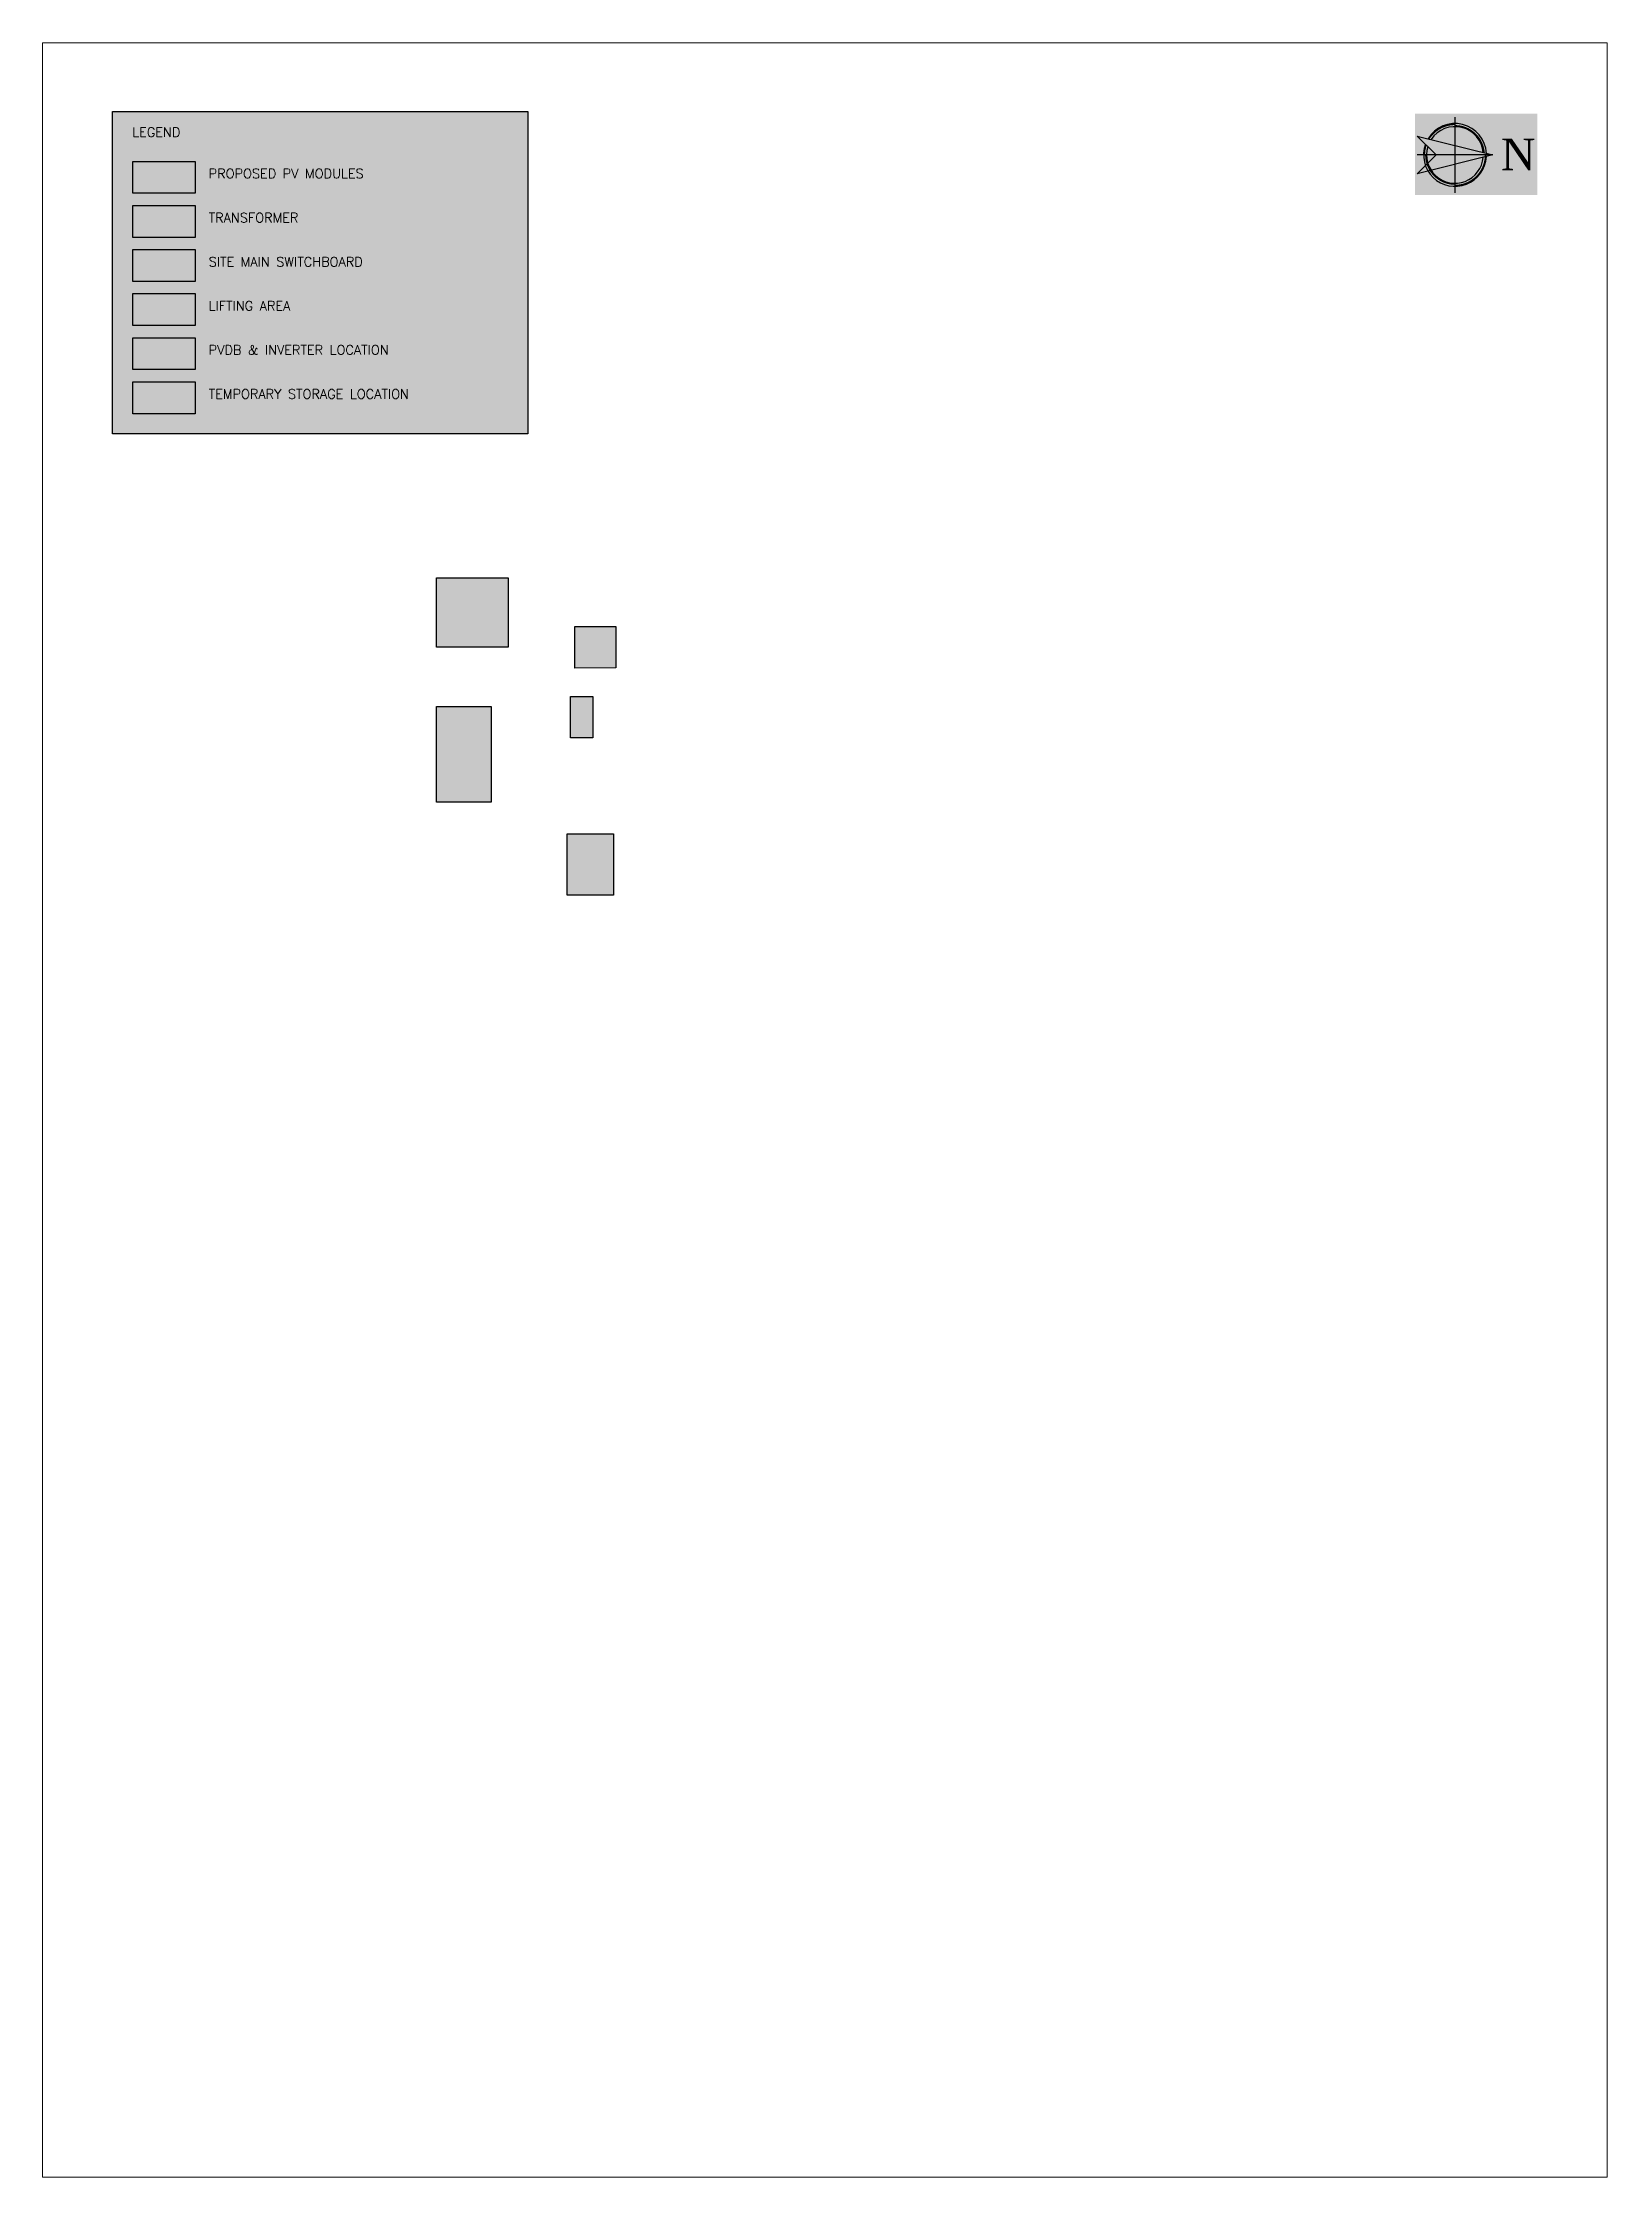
# Paper-space layout 'SITE LAYOUT' of a CAD drawing. Extents: x 0 to 248, y 0 to 339.
# The model-space entities are those that its viewports show. They can reach past a viewport. Long polylines and large blocks are cut down to what shows.
import ezdxf

# ---------------------------------------------------------------- set-up
doc = ezdxf.new("R2010")
doc.units = 0
doc.header["$MEASUREMENT"] = 0
doc.layers.add('01 EDGE ZONE', color=8, linetype='Continuous', lineweight=18)
for name, color, linetype in [('ceco.net 3', 7, 'Continuous'), ('LOCATION_INVERTER', 1, 'Continuous'), ('LOCATION_LIFT', 6, 'Continuous'), ('LOCATION_MSB', 30, 'Continuous'), ('LOCATION_STORAGE', 2, 'Continuous'), ('LOCATION_TX', 3, 'Continuous'), ('PANELS', 5, 'Continuous'), ('TITLETXT', 7, 'Continuous')]:
    doc.layers.add(name, color=color, linetype=linetype)
doc.styles.add('north', font='times.ttf')
doc.styles.get("Standard").update_dxf_attribs({"font": 'simplex.shx'})

# ---------------------------------------------------------------- blocks, each defined once
blk = doc.blocks.new('prelim legend')
at = {"lineweight": 30, "true_color": 0xffffff, "transparency": 33554687, "extrusion": (0, 0, -1)}
h = blk.add_hatch(color=7, dxfattribs=at)
h.dxf.hatch_style = 1
h.paths.add_polyline_path([(-54.66, -109.25), (-54.66, -43.24), (-105.86, -43.24), (-105.86, -109.24)])
at = {"layer": 'LOCATION_LIFT', "lineweight": 30, "transparency": 33554559, "extrusion": (0, 0, -1)}
h = blk.add_hatch(color=256, dxfattribs=at)
h.dxf.hatch_style = 1
h.paths.add_polyline_path([(-76.95, -105.99), (-71.88, -105.99), (-71.88, -96.12), (-76.95, -96.12)])
at = {"layer": 'LOCATION_MSB', "lineweight": 30, "transparency": 33554559, "extrusion": (0, 0, -1)}
h = blk.add_hatch(color=256, dxfattribs=at)
h.dxf.hatch_style = 1
h.paths.add_polyline_path([(-83.95, -105.99), (-78.88, -105.99), (-78.88, -96.12), (-83.95, -96.12)])
at = {"layer": 'LOCATION_STORAGE', "lineweight": 30, "transparency": 33554559, "extrusion": (0, 0, -1)}
h = blk.add_hatch(color=256, dxfattribs=at)
h.dxf.hatch_style = 1
h.paths.add_polyline_path([(-62.95, -105.99), (-57.88, -105.99), (-57.88, -96.12), (-62.95, -96.12)])
h = blk.add_hatch(color=1, dxfattribs=at)
h.dxf.hatch_style = 1
h.paths.add_polyline_path([(-69.95, -105.99), (-64.88, -105.99), (-64.88, -96.12), (-69.95, -96.12)])
at = {"layer": 'LOCATION_TX', "lineweight": 30, "transparency": 33554559, "extrusion": (0, 0, -1)}
h = blk.add_hatch(color=256, dxfattribs=at)
h.dxf.hatch_style = 1
h.paths.add_polyline_path([(-90.95, -105.99), (-85.88, -105.99), (-85.88, -96.12), (-90.95, -96.12)])
at = {"layer": 'LOCATION_LIFT', "extrusion": (0, 0, -1)}
blk.add_lwpolyline([(-76.95, -105.99), (-76.95, -96.12), (-71.88, -96.12), (-71.88, -105.99)], close=True, dxfattribs=at)
at = {"layer": 'LOCATION_MSB', "extrusion": (0, 0, -1)}
blk.add_lwpolyline([(-83.95, -105.99), (-83.95, -96.12), (-78.88, -96.12), (-78.88, -105.99)], close=True, dxfattribs=at)
at = {"layer": 'LOCATION_STORAGE', "extrusion": (0, 0, -1)}
blk.add_lwpolyline([(-62.95, -105.99), (-62.95, -96.12), (-57.88, -96.12), (-57.88, -105.99)], close=True, dxfattribs=at)
at = {"layer": 'LOCATION_STORAGE', "color": 240, "true_color": 0xed1f24, "extrusion": (0, 0, -1)}
blk.add_lwpolyline([(-69.95, -105.99), (-69.95, -96.12), (-64.88, -96.12), (-64.88, -105.99)], close=True, dxfattribs=at)
at = {"layer": 'LOCATION_TX', "extrusion": (0, 0, -1)}
blk.add_lwpolyline([(-90.95, -105.99), (-90.95, -96.12), (-85.88, -96.12), (-85.88, -105.99)], close=True, dxfattribs=at)
at = {"layer": 'PANELS', "extrusion": (0, 0, -1)}
blk.add_lwpolyline([(-97.95, -105.99), (-97.95, -96.12), (-92.88, -96.12), (-92.88, -105.99)], close=True, dxfattribs=at)
at = {"layer": 'TITLETXT', "extrusion": (0, 0, -1)}
blk.add_lwpolyline([(-54.66, -43.24), (-54.66, -109.25), (-105.86, -109.24), (-105.86, -43.24)], close=True, dxfattribs=at)
at = {"layer": 'TITLETXT', "extrusion": (0, 0, -1), "char_height": 1.5, "attachment_point": 1, "text_direction": (0, 1, 0)}
for s, width, heights, insert in [('TEMPORARY STORAGE LOCATION', 39.2953, [4.06], (61.76, -93.97)), ('PVDB & INVERTER LOCATION', 39.2953, [4.06], (68.76, -93.97)), ('SITE MAIN SWITCHBOARD', 39.2953, [4.06], (82.76, -93.97)), ('PROPOSED PV MODULES', 39.2953, [4.06], (96.76, -93.97)), ('LIFTING AREA', 39.2953, [4.06], (75.76, -93.97)), ('TRANSFORMER', 39.2953, [4.06], (89.76, -93.97)), ('\\pxi-3,l3,t3;LEGEND', 9.5755, [0.466], (103.33, -106.11))]:
    blk.add_mtext_dynamic_manual_height_columns(s, width=width, gutter_width=12.5, heights=heights, dxfattribs=dict(at, insert=insert))
blk = doc.blocks.new('legend')
at = {"lineweight": 30, "true_color": 0xffffff, "transparency": 33554687}
h = blk.add_hatch(color=7, dxfattribs=at)
h.dxf.hatch_style = 1
h.paths.add_polyline_path([(88.68, 112.69), (88.67, 93.23), (101.62, 93.23), (101.63, 112.69)])
at = {"layer": 'ceco.net 3', "extrusion": (0, 0, -1)}
for p, q in [((95.05, 105.59), (95.05, 93.61)), ((101.04, 99.6), (89.06, 99.6))]:
    blk.add_line(p, q, dxfattribs=at)
blk.add_lwpolyline([(-95.05, 105.59), (-92.05, 93.61), (-95.05, 96.6), (-98.05, 93.61)], close=True, dxfattribs=at)
at = {"layer": 'ceco.net 3', "extrusion": (0, 0, -1), "const_width": 0.25}
for points in [[(-90.18, 99.6, 0.414214), (-95.05, 104.47, 1)], [(-95.4, 104.21, 0.392385), (-99.67, 99.6, 1)], [(-90.43, 99.6, -0.414214), (-95.05, 94.98, -1)], [(-97.59, 95.44, -0.261393), (-99.92, 99.6, -1)], [(-95.05, 94.73, -0.083997), (-96.65, 95, -1)]]:
    blk.add_lwpolyline(points, format="xyb", dxfattribs=at)
at = {"layer": 'ceco.net 3', "extrusion": (0, 0, -1)}
for radius, start, end in [(4.99, 250.1041, 87.1158), (4.5, 253.1255, 85.1687), (4.99, 92.8842, 239.0434), (4.5, 94.8313, 237.0962)]:
    blk.add_arc((-95.05, 99.6), radius, start, end, dxfattribs=at)
blk.add_solid([(-95.05, 105.59), (-92.05, 93.61), (-95.05, 96.6)], dxfattribs=at)
at = {"extrusion": (0, 0, -1), "style": 'north'}
blk.add_text('N', height=5, rotation=90, dxfattribs=at).set_placement((-92.63, 106.93))

msp = doc.modelspace()

# ---------------------------------------------------------------- hatches: boundary and pattern name
at = {"layer": 'LOCATION_INVERTER', "lineweight": 30, "transparency": 33554559}
h = msp.add_hatch(color=256, dxfattribs=at)
h.dxf.hatch_style = 1
h.paths.add_polyline_path([(5453, -7280), (5444, -4488), (2626, -4488), (2635, -7280)])
at = {"layer": 'LOCATION_LIFT', "lineweight": 30, "transparency": 33554559}
h = msp.add_hatch(color=256, dxfattribs=at)
h.dxf.hatch_style = 1
h.paths.add_polyline_path([(8072, -12981), (8072, -16708), (14582, -16708), (14582, -12981)])
at = {"layer": 'LOCATION_MSB', "lineweight": 30, "transparency": 33554559}
h = msp.add_hatch(color=256, dxfattribs=at)
h.dxf.hatch_style = 1
h.paths.add_polyline_path([(7392, -6055), (7392, -7580), (10211, -7580), (10211, -6055)])
at = {"layer": 'LOCATION_STORAGE', "lineweight": 30, "transparency": 33554559}
h = msp.add_hatch(color=256, dxfattribs=at)
h.dxf.hatch_style = 1
h.paths.add_polyline_path([(4039, -11821), (-685, -11821), (-685, -16708), (4039, -16708)])
at = {"layer": 'LOCATION_TX', "lineweight": 30, "transparency": 33554559}
h = msp.add_hatch(color=256, dxfattribs=at)
h.dxf.hatch_style = 1
h.paths.add_polyline_path([(16753, -7807), (20916, -7807), (20916, -4649), (16753, -4649)])

# ---------------------------------------------------------------- linework, layer by layer
at = {"layer": 'LOCATION_INVERTER', "lineweight": 30}
msp.add_lwpolyline([(2626, -4488), (5444, -4488), (5453, -7280), (2635, -7280)], close=True, dxfattribs=at)
at = {"layer": 'LOCATION_LIFT', "lineweight": 30}
msp.add_lwpolyline([(8072, -12981), (14582, -12981), (14582, -16708), (8072, -16708)], close=True, dxfattribs=at)
at = {"layer": 'LOCATION_MSB', "lineweight": 30}
msp.add_lwpolyline([(7392, -6055), (10211, -6055), (10211, -7580), (7392, -7580)], close=True, dxfattribs=at)
at = {"layer": 'LOCATION_STORAGE', "lineweight": 30}
msp.add_lwpolyline([(-685, -11821), (4039, -11821), (4039, -16708), (-685, -16708)], close=True, dxfattribs=at)
at = {"layer": 'LOCATION_TX', "lineweight": 30}
msp.add_lwpolyline([(16753, -4649), (20916, -4649), (20916, -7807), (16753, -7807)], close=True, dxfattribs=at)

psp = doc.layouts.new('SITE LAYOUT')

# ---------------------------------------------------------------- block references
at = {"color": 1, "extrusion": (0, 0, -1), "rotation": 90}
for name, p in [('prelim legend', (-120.03, 222.01)), ('legend', (-124.47, 225.93))]:
    psp.add_blockref(name, p, dxfattribs=at)

# ---------------------------------------------------------------- viewports
at = {"layer": '01 EDGE ZONE', "lineweight": 30, "view_twist_angle": 270}
psp.add_viewport(center=(123.98, 169.31), size=(248.59, 339.004), view_center_point=(9768.18, -35550.92), view_height=145376.457, dxfattribs=at)

doc.saveas('drawing.dxf')
